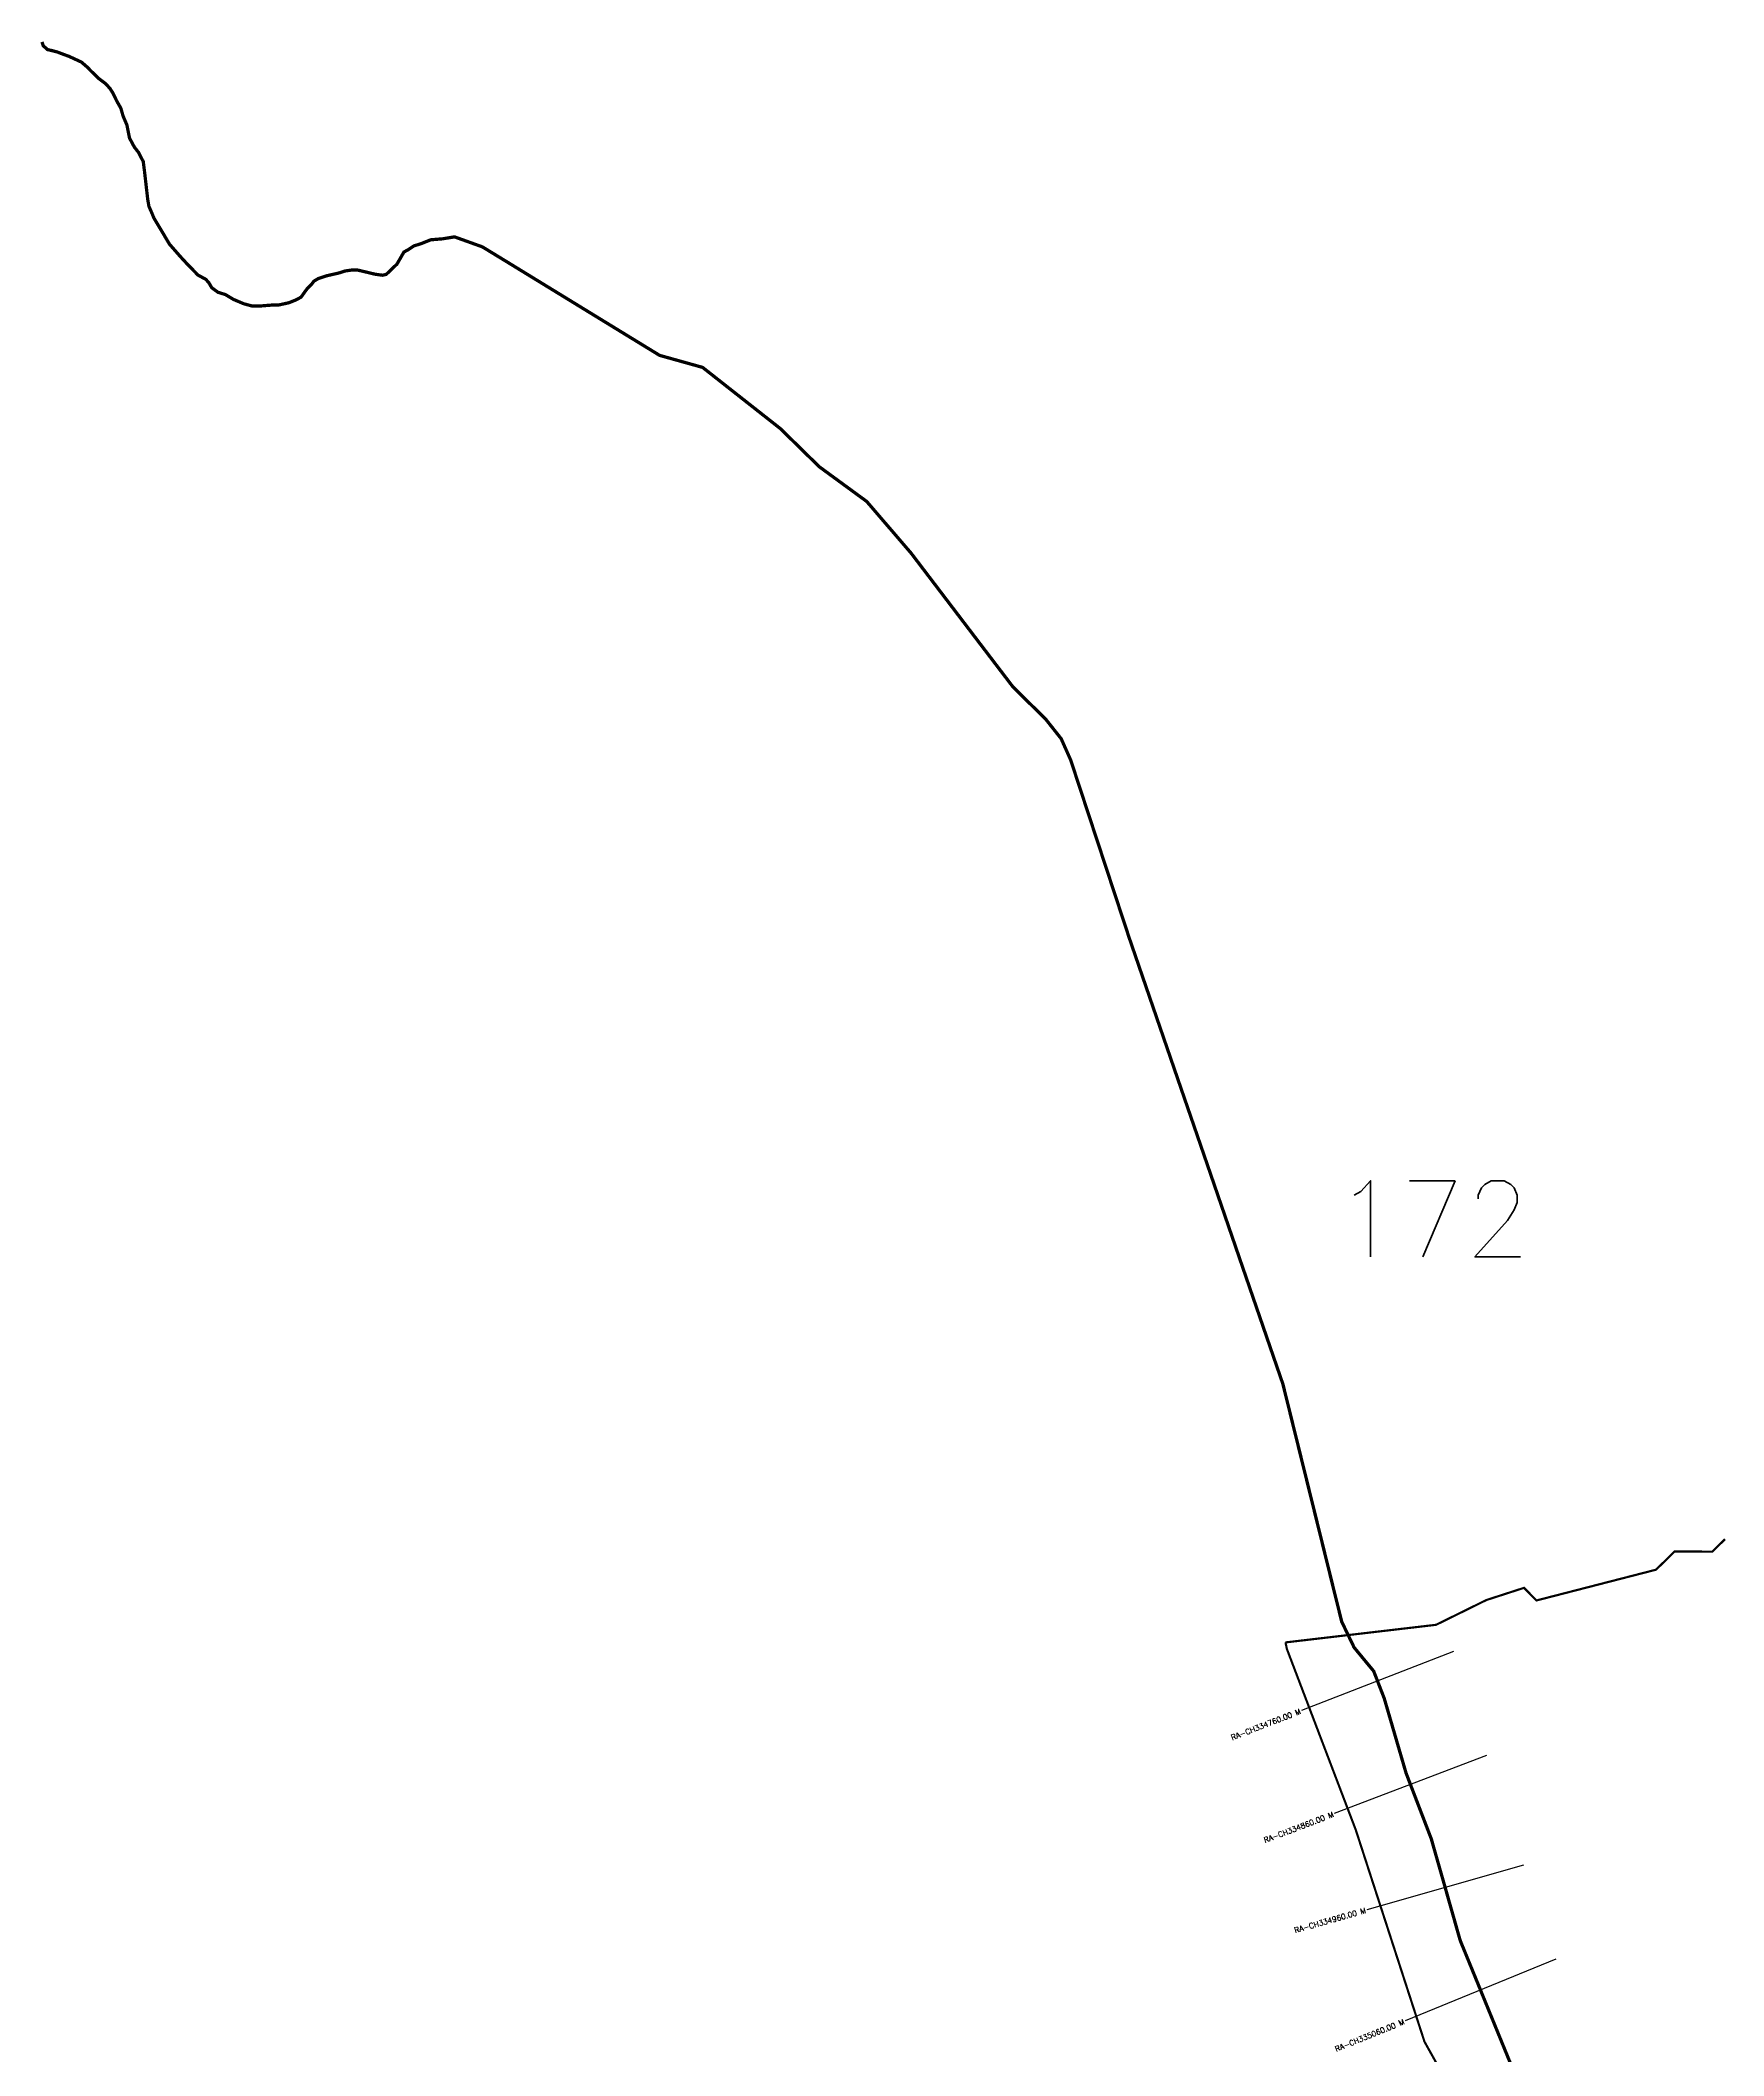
# Model space of a CAD drawing. Header units: metres. Extents: x 289015 to 292738, y 1988877 to 1992766.
# Drawn here: x 289015 to 290563, y 1990912 to 1992766 of the extents above; entities that cross this region are included whole.
import ezdxf
from ezdxf.enums import TextEntityAlignment as Align

# ---------------------------------------------------------------- set-up
doc = ezdxf.new("R2010")
doc.units = ezdxf.units.M
doc.header["$MEASUREMENT"] = 0
for name, color, linetype in [('CS', 134, 'Continuous'), ('CSMark', 6, 'Continuous'), ('NATURALLY PROTECTED', 3, 'Continuous')]:
    doc.layers.add(name, color=color, linetype=linetype)
doc.styles.get("Standard").update_dxf_attribs({"font": 'simplex.shx'})

msp = doc.modelspace()

# ---------------------------------------------------------------- linework, layer by layer
at = {"color": 6, "const_width": 2, "flags": 128}
for points in [[(290160.2, 1991292.5), (290298.7, 1991308.7), (290345, 1991331.5), (290379.6, 1991342.7), (290391.1, 1991331.1), (290501, 1991359.4), (290518.2, 1991376.2), (290552.8, 1991376), (290564.4, 1991387.4)], [(290319.9, 1990868), (290288, 1990925.3), (290224.9, 1991119.9), (290161.5, 1991286.4), (290160.2, 1991292.5)]]:
    msp.add_lwpolyline(points, dxfattribs=at)
at = {"layer": 'CS'}
for p, q in [((290314.7, 1991284.1), (290174.9, 1991229.8)), ((290345.2, 1991188.6), (290205.1, 1991135)), ((290379.2, 1991087.6), (290234.9, 1991046.5)), ((290409, 1991001), (290270.2, 1990944.3))]:
    msp.add_line(p, q, dxfattribs=at)
at = {"layer": 'NATURALLY PROTECTED', "const_width": 3, "flags": 128}
msp.add_lwpolyline([(289016.4, 1992764.8), (289017.6, 1992761.3), (289021.5, 1992757.8), (289025, 1992757), (289030.4, 1992755.6), (289035.4, 1992753.7), (289041.4, 1992751.5), (289046.8, 1992749), (289052.7, 1992746.3), (289057.8, 1992741.9), (289061.4, 1992738.2), (289068.7, 1992731.1), (289074.8, 1992726.6), (289079, 1992722), (289081.6, 1992717.9), (289085.1, 1992710.7), (289089, 1992703.8), (289091.1, 1992696.5), (289094.6, 1992688.3), (289096.9, 1992676.5), (289101.4, 1992668.1), (289105.3, 1992663.1), (289109.6, 1992654.7), (289110.8, 1992645.3), (289113.7, 1992620), (289114.8, 1992613.6), (289117.6, 1992607.2), (289119.4, 1992602.8), (289125.7, 1992592.3), (289133.7, 1992578.8), (289143.5, 1992567.6), (289150.3, 1992560.2), (289160, 1992550.3), (289167.2, 1992546.4), (289169.9, 1992543.3), (289172.7, 1992538.6), (289178.4, 1992534.5), (289185.2, 1992532.4), (289192.3, 1992528.1), (289201.9, 1992524), (289209.3, 1992522), (289218.4, 1992522), (289227.1, 1992522.7), (289233.6, 1992522.7), (289243.6, 1992524.9), (289249.8, 1992527.4), (289254.7, 1992530), (289260.6, 1992538.2), (289264.4, 1992541.9), (289266.5, 1992544.7), (289270.7, 1992547.2), (289278.7, 1992549.8), (289289.3, 1992552.2), (289295.3, 1992554.1), (289301.4, 1992555), (289306.6, 1992555), (289315.5, 1992552.9), (289323, 1992551.1), (289329.7, 1992550.2), (289333.1, 1992551), (289335.4, 1992553.2), (289342.9, 1992560.4), (289346.7, 1992566.9), (289349.3, 1992571.5), (289353.8, 1992574), (289358.4, 1992577.1), (289365.8, 1992579.5), (289374, 1992582.8), (289384.9, 1992583.7), (289395.9, 1992585.5), (289421.5, 1992576.3), (289446.1, 1992561.3), (289550.7, 1992497.2), (289584.5, 1992476.5), (289607, 1992470.2), (289624.1, 1992465.4), (289640.6, 1992452.4), (289695.6, 1992409.1), (289731.4, 1992374), (289775, 1992342.1), (289815.8, 1992294.6), (289873.7, 1992218.5), (289909.3, 1992171.8), (289922, 1992159.2), (289939.5, 1992142), (289953.9, 1992123.8), (289962.6, 1992104.3), (290016.6, 1991940.2), (290062.2, 1991807.7), (290088.9, 1991730.3), (290121, 1991637), (290142.6, 1991574.3), (290157.8, 1991530.2), (290175.3, 1991459.5), (290203.1, 1991347.1), (290211.9, 1991311.6), (290223.3, 1991287.9), (290232.5, 1991276.7), (290241.3, 1991266.1), (290251, 1991241.1), (290271.1, 1991172.3), (290294.3, 1991111.8), (290306.5, 1991069), (290320.9, 1991018.3), (290337.4, 1990978), (290360.1, 1990922.4), (290381.6, 1990869.8)], dxfattribs=at)

# ---------------------------------------------------------------- texts
at = {"insert": (290205.4, 1991717.2), "char_height": 70, "attachment_point": 1}
msp.add_mtext_dynamic_manual_height_columns('172', width=95.172, gutter_width=1, heights=[0], dxfattribs=at)
at = {"layer": 'CSMark'}
for s, rotation, p in [('RA-CH334760.00 M', 21.2353, (290174, 1991229.4)), ('RA-CH334860.00 M', 20.9354, (290204.2, 1991134.6)), ('RA-CH334960.00 M', 15.9094, (290234, 1991046.2)), ('RA-CH335060.00 M', 22.219, (290269.2, 1990943.9))]:
    msp.add_text(s, height=5, rotation=rotation, dxfattribs=at).set_placement(p, align=Align.MIDDLE_RIGHT)

doc.saveas('drawing.dxf')
